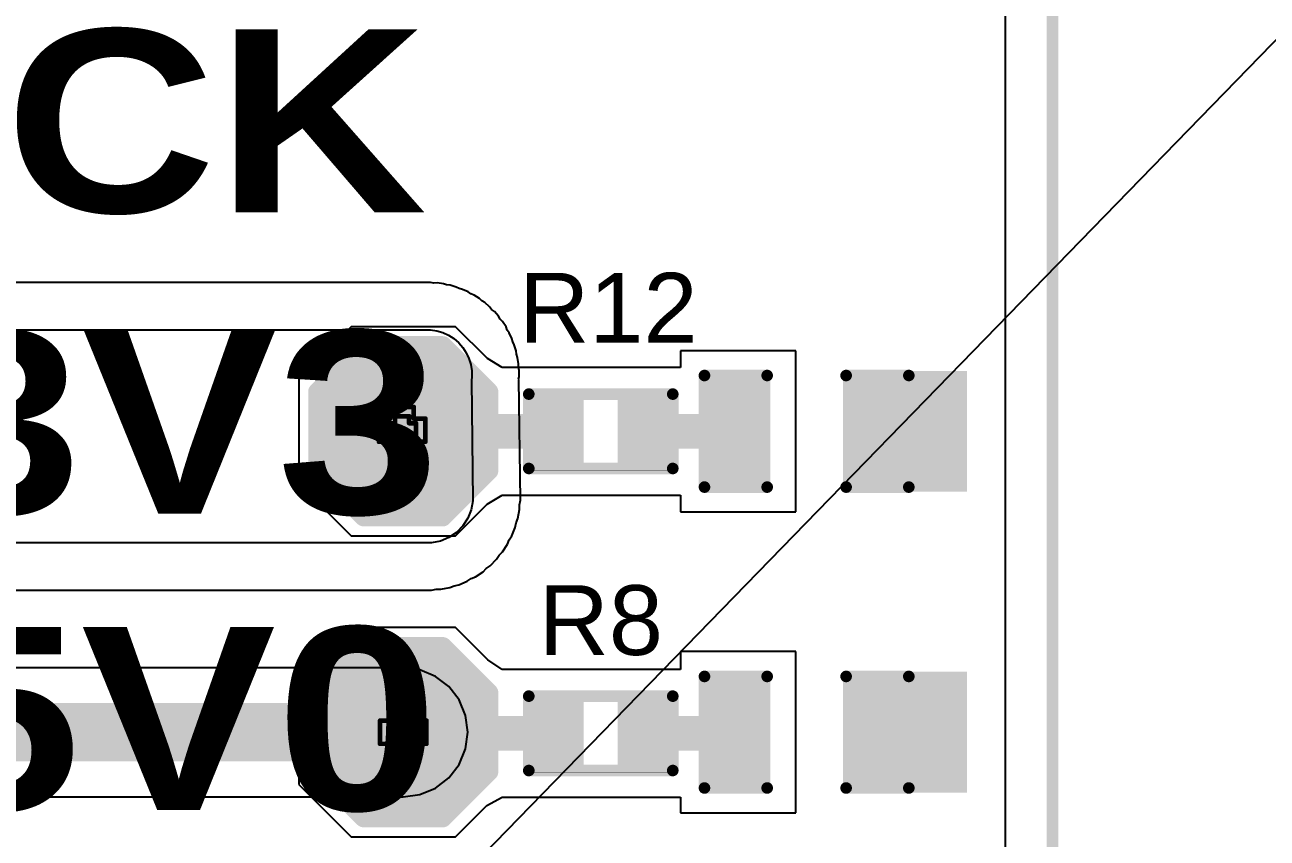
# Model space of a CAD drawing. Header units: inches. Extents: x -3 to 195, y 0 to 199.
# Drawn here: x 3.101 to 3.636, y 1.383 to 1.733 of the extents above; entities that cross this region are included whole.
import ezdxf

# ---------------------------------------------------------------- set-up
doc = ezdxf.new("R2010")
doc.units = ezdxf.units.IN
doc.header["$MEASUREMENT"] = 0
for name, color, linetype in [('Board Outline', 216, 'Continuous'), ('Bottom Layer', 5, 'Continuous'), ('Drill Drawing', 1, 'Continuous'), ('Top Layer', 1, 'Continuous'), ('Top Overlay', 2, 'Continuous'), ('Top Paste', 8, 'Continuous'), ('Top Solder', 216, 'Continuous'), ('Via Holes', 16, 'Continuous')]:
    doc.layers.add(name, color=color, linetype=linetype)
doc.styles.add('Arial', font='', dxfattribs={"height": 0.2})
doc.styles.add('Arial Black_Bold', font='', dxfattribs={"height": 0.2})
doc.styles.get('Arial').set_extended_font_data('Arial')
doc.styles.get('Arial Black_Bold').set_extended_font_data('Arial Black', bold=True)

# ---------------------------------------------------------------- blocks, each defined once
blk = doc.blocks.new('T__________20')
at = {"layer": 'Top Layer'}
blk.add_hatch(color=1, dxfattribs=at).paths.add_polyline_path([(0.0149999, 0.0300006), (-0.0150001, 0.0300006), (-0.0300001, 0.0150006), (-0.0300001, -0.0149994), (-0.0150001, -0.0299994), (0.0149999, -0.0299994), (0.0299999, -0.0149994), (0.0299999, 0.0150006)])
at = {"layer": 'Top Paste'}
blk.add_hatch(color=8, dxfattribs=at).paths.add_polyline_path([(0.0149999, 0.0300006), (-0.0150001, 0.0300006), (-0.0300001, 0.0150006), (-0.0300001, -0.0149994), (-0.0150001, -0.0299994), (0.0149999, -0.0299994), (0.0299999, -0.0149994), (0.0299999, 0.0150006)])
at = {"layer": 'Top Solder'}
blk.add_hatch(color=216, dxfattribs=at).paths.add_polyline_path([(0.0169999, 0.0340006), (-0.0170001, 0.0340006), (-0.0340001, 0.0170006), (-0.0340001, -0.0169994), (-0.0170001, -0.0339994), (0.0169999, -0.0339994), (0.0339999, -0.0169994), (0.0339999, 0.0170006)])
at = {"layer": 'Top Overlay'}
for points in [[(-0.0370002, 0.0170006, 0.007874, 0.007874, 0), (-0.0170002, 0.0370006, 0.007874, 0.007874, 0)], [(-0.0170002, 0.0370006, 0.007874, 0.007874, 0), (0.0169997, 0.0370006, 0.007874, 0.007874, 0)], [(0.0169997, 0.0370006, 0.007874, 0.007874, 0), (0.0369998, 0.0170006, 0.007874, 0.007874, 0)], [(-0.0370002, -0.0169994, 0.007874, 0.007874, 0), (-0.0370002, 0.0170006, 0.007874, 0.007874, 0)], [(0.0369998, -0.0169994, 0.007874, 0.007874, 0), (0.0369998, 0.0170006, 0.007874, 0.007874, 0)], [(-0.0370002, -0.0169994, 0.007874, 0.007874, 0), (-0.0170002, -0.0369994, 0.007874, 0.007874, 0)], [(0.0169997, -0.0369994, 0.007874, 0.007874, 0), (0.0369998, -0.0169994, 0.007874, 0.007874, 0)], [(-0.0170002, -0.0369994, 0.007874, 0.007874, 0), (0.0169997, -0.0369994, 0.007874, 0.007874, 0)]]:
    blk.add_lwpolyline(points, format="xyseb", dxfattribs=at)
for points in [[(-0.0189687, 0.0370006, 0.003937, 0.003937, 1), (-0.0150317, 0.0370006, 0.003937, 0.003937, 1)], [(-0.0189687, 0.0370006, 0.003937, 0.003937, 1), (-0.0150317, 0.0370006, 0.003937, 0.003937, 1)], [(0.0150312, 0.0370006, 0.003937, 0.003937, 1), (0.0189682, 0.0370006, 0.003937, 0.003937, 1)], [(0.0150312, 0.0370006, 0.003937, 0.003937, 1), (0.0189682, 0.0370006, 0.003937, 0.003937, 1)], [(-0.0389687, 0.0170006, 0.003937, 0.003937, 1), (-0.0350317, 0.0170006, 0.003937, 0.003937, 1)], [(-0.0389687, 0.0170006, 0.003937, 0.003937, 1), (-0.0350317, 0.0170006, 0.003937, 0.003937, 1)], [(0.0350313, 0.0170006, 0.003937, 0.003937, 1), (0.0389683, 0.0170006, 0.003937, 0.003937, 1)], [(0.0350313, 0.0170006, 0.003937, 0.003937, 1), (0.0389683, 0.0170006, 0.003937, 0.003937, 1)], [(-0.0389687, -0.0169994, 0.003937, 0.003937, 1), (-0.0350317, -0.0169994, 0.003937, 0.003937, 1)], [(-0.0389687, -0.0169994, 0.003937, 0.003937, 1), (-0.0350317, -0.0169994, 0.003937, 0.003937, 1)], [(0.0350313, -0.0169994, 0.003937, 0.003937, 1), (0.0389683, -0.0169994, 0.003937, 0.003937, 1)], [(0.0350313, -0.0169994, 0.003937, 0.003937, 1), (0.0389683, -0.0169994, 0.003937, 0.003937, 1)], [(-0.0189687, -0.0369994, 0.003937, 0.003937, 1), (-0.0150317, -0.0369994, 0.003937, 0.003937, 1)], [(-0.0189687, -0.0369994, 0.003937, 0.003937, 1), (-0.0150317, -0.0369994, 0.003937, 0.003937, 1)], [(0.0150312, -0.0369994, 0.003937, 0.003937, 1), (0.0189682, -0.0369994, 0.003937, 0.003937, 1)], [(0.0150312, -0.0369994, 0.003937, 0.003937, 1), (0.0189682, -0.0369994, 0.003937, 0.003937, 1)]]:
    blk.add_lwpolyline(points, format="xyseb", close=True, dxfattribs=at)
blk = doc.blocks.new('T__________21')
at = {"layer": 'Top Layer'}
blk.add_hatch(color=1, dxfattribs=at).paths.add_polyline_path([(0.0149996, 0.0299999), (-0.0150004, 0.0299999), (-0.0300004, 0.0149999), (-0.0300004, -0.0150001), (-0.0150004, -0.0300001), (0.0149996, -0.0300001), (0.0299996, -0.0150001), (0.0299996, 0.0149999)])
at = {"layer": 'Top Paste'}
blk.add_hatch(color=8, dxfattribs=at).paths.add_polyline_path([(0.0149996, 0.0299999), (-0.0150004, 0.0299999), (-0.0300004, 0.0149999), (-0.0300004, -0.0150001), (-0.0150004, -0.0300001), (0.0149996, -0.0300001), (0.0299996, -0.0150001), (0.0299996, 0.0149999)])
at = {"layer": 'Top Solder'}
blk.add_hatch(color=216, dxfattribs=at).paths.add_polyline_path([(0.0169996, 0.0339999), (-0.0170004, 0.0339999), (-0.0340004, 0.0169999), (-0.0340004, -0.0170001), (-0.0170004, -0.0340001), (0.0169996, -0.0340001), (0.0339996, -0.0170001), (0.0339996, 0.0169999)])
at = {"layer": 'Top Overlay'}
for points in [[(-0.0370004, 0.0169999, 0.007874, 0.007874, 0), (-0.0170004, 0.0369999, 0.007874, 0.007874, 0)], [(-0.0170004, 0.0369999, 0.007874, 0.007874, 0), (0.0169996, 0.0369999, 0.007874, 0.007874, 0)], [(0.0169996, 0.0369999, 0.007874, 0.007874, 0), (0.0369996, 0.0169999, 0.007874, 0.007874, 0)], [(-0.0370004, 0.0169999, 0.007874, 0.007874, 0), (-0.0370003, -0.017, 0.007874, 0.007874, 0)], [(0.0369996, 0.0169999, 0.007874, 0.007874, 0), (0.0369997, -0.017, 0.007874, 0.007874, 0)], [(-0.0370003, -0.017, 0.007874, 0.007874, 0), (-0.0170004, -0.0370001, 0.007874, 0.007874, 0)], [(0.0169996, -0.0370001, 0.007874, 0.007874, 0), (0.0369997, -0.017, 0.007874, 0.007874, 0)], [(-0.0170004, -0.0370001, 0.007874, 0.007874, 0), (0.0169996, -0.0370001, 0.007874, 0.007874, 0)]]:
    blk.add_lwpolyline(points, format="xyseb", dxfattribs=at)
for points in [[(-0.0189689, 0.0369999, 0.003937, 0.003937, 1), (-0.0150319, 0.0369999, 0.003937, 0.003937, 1)], [(-0.0189689, 0.0369999, 0.003937, 0.003937, 1), (-0.0150319, 0.0369999, 0.003937, 0.003937, 1)], [(0.0150311, 0.0369999, 0.003937, 0.003937, 1), (0.0189681, 0.0369999, 0.003937, 0.003937, 1)], [(0.0150311, 0.0369999, 0.003937, 0.003937, 1), (0.0189681, 0.0369999, 0.003937, 0.003937, 1)], [(-0.0389689, 0.0169999, 0.003937, 0.003937, 1), (-0.0350319, 0.0169999, 0.003937, 0.003937, 1)], [(-0.0389689, 0.0169999, 0.003937, 0.003937, 1), (-0.0350319, 0.0169999, 0.003937, 0.003937, 1)], [(0.0350311, 0.0169999, 0.003937, 0.003937, 1), (0.0389681, 0.0169999, 0.003937, 0.003937, 1)], [(0.0350311, 0.0169999, 0.003937, 0.003937, 1), (0.0389681, 0.0169999, 0.003937, 0.003937, 1)], [(-0.0389688, -0.017, 0.003937, 0.003937, 1), (-0.0350318, -0.017, 0.003937, 0.003937, 1)], [(-0.0389688, -0.017, 0.003937, 0.003937, 1), (-0.0350318, -0.017, 0.003937, 0.003937, 1)], [(0.0350312, -0.017, 0.003937, 0.003937, 1), (0.0389682, -0.017, 0.003937, 0.003937, 1)], [(0.0350312, -0.017, 0.003937, 0.003937, 1), (0.0389682, -0.017, 0.003937, 0.003937, 1)], [(-0.0189689, -0.0370001, 0.003937, 0.003937, 1), (-0.0150319, -0.0370001, 0.003937, 0.003937, 1)], [(-0.0189689, -0.0370001, 0.003937, 0.003937, 1), (-0.0150319, -0.0370001, 0.003937, 0.003937, 1)], [(0.0150311, -0.0370001, 0.003937, 0.003937, 1), (0.0189681, -0.0370001, 0.003937, 0.003937, 1)], [(0.0150311, -0.0370001, 0.003937, 0.003937, 1), (0.0189681, -0.0370001, 0.003937, 0.003937, 1)]]:
    blk.add_lwpolyline(points, format="xyseb", close=True, dxfattribs=at)
blk = doc.blocks.new('R___0402_72')
at = {"layer": 'Top Layer'}
for points in [[(-0.0275009, -0.0125008), (-0.0275009, 0.0124992), (-0.009500899999999998, 0.0124992), (-0.009500900000000001, -0.0125008)], [(0.0094992, -0.0125008), (0.009499200000000001, 0.0124992), (0.0274992, 0.0124992), (0.0274992, -0.0125008)]]:
    blk.add_hatch(color=1, dxfattribs=at).paths.add_polyline_path(points)
at = {"layer": 'Top Paste'}
for points in [[(-0.0275009, -0.0125008), (-0.0275009, 0.0124992), (-0.009500899999999998, 0.0124992), (-0.009500900000000001, -0.0125008)], [(0.0094992, -0.0125008), (0.009499200000000001, 0.0124992), (0.0274992, 0.0124992), (0.0274992, -0.0125008)]]:
    blk.add_hatch(color=8, dxfattribs=at).paths.add_polyline_path(points)
at = {"layer": 'Top Solder'}
for points in [[(-0.0296663, -0.0146662), (-0.0296663, 0.0146646), (-0.007335499999999998, 0.0146646), (-0.007335500000000002, -0.0146662)], [(0.007333799999999999, -0.0146662), (0.007333800000000001, 0.0146646), (0.0296646, 0.0146646), (0.0296646, -0.0146662)]]:
    blk.add_hatch(color=216, dxfattribs=at).paths.add_polyline_path(points)
at = {"layer": 'Top Overlay'}
for points in [[(-0.0310009, -0.0160008, 0.005, 0.005, 0), (-0.0310006, 0.0159991, 0.005, 0.005, 0)], [(-0.0310006, 0.0159991, 0.005, 0.005, 0), (0.030999, 0.0159991, 0.005, 0.005, 0)], [(0.030999, 0.0159991, 0.005, 0.005, 0), (0.0309991, -0.0160007, 0.005, 0.005, 0)], [(-0.0310009, -0.0160008, 0.005, 0.005, 0), (0.0309991, -0.0160007, 0.005, 0.005, 0)], [(-0.0320008, -0.0170008, 0.000127, 0.000127, 0), (0.0319993, -0.0170008, 0.000127, 0.000127, 0)]]:
    blk.add_lwpolyline(points, format="xyseb", dxfattribs=at)
for points in [[(-0.0322506, 0.0159991, 0.0025, 0.0025, 1), (-0.0297506, 0.0159991, 0.0025, 0.0025, 1)], [(-0.0322506, 0.0159991, 0.0025, 0.0025, 1), (-0.0297506, 0.0159991, 0.0025, 0.0025, 1)], [(0.029749, 0.0159991, 0.0025, 0.0025, 1), (0.032249, 0.0159991, 0.0025, 0.0025, 1)], [(0.029749, 0.0159991, 0.0025, 0.0025, 1), (0.032249, 0.0159991, 0.0025, 0.0025, 1)], [(-0.0322509, -0.0160008, 0.0025, 0.0025, 1), (-0.0297509, -0.0160008, 0.0025, 0.0025, 1)], [(-0.0322509, -0.0160008, 0.0025, 0.0025, 1), (-0.0297509, -0.0160008, 0.0025, 0.0025, 1)], [(0.0297491, -0.0160007, 0.0025, 0.0025, 1), (0.0322491, -0.0160007, 0.0025, 0.0025, 1)], [(0.0297491, -0.0160007, 0.0025, 0.0025, 1), (0.0322491, -0.0160007, 0.0025, 0.0025, 1)], [(-0.0320325, -0.0170008, 6.35e-05, 6.35e-05, 1), (-0.0319691, -0.0170008, 6.35e-05, 6.35e-05, 1)], [(0.0319676, -0.0170008, 6.35e-05, 6.35e-05, 1), (0.032031, -0.0170008, 6.35e-05, 6.35e-05, 1)]]:
    blk.add_lwpolyline(points, format="xyseb", close=True, dxfattribs=at)
blk = doc.blocks.new('R___0402_73')
at = {"layer": 'Top Layer'}
for points in [[(-0.0275, -0.0125), (-0.0275, 0.0125), (-0.009499999999999998, 0.0125), (-0.009500000000000001, -0.0125)], [(0.009499999999999998, -0.0125), (0.009500000000000001, 0.0125), (0.0275, 0.0125), (0.0275, -0.0125)]]:
    blk.add_hatch(color=1, dxfattribs=at).paths.add_polyline_path(points)
at = {"layer": 'Top Paste'}
for points in [[(-0.0275, -0.0125), (-0.0275, 0.0125), (-0.009499999999999998, 0.0125), (-0.009500000000000001, -0.0125)], [(0.009499999999999998, -0.0125), (0.009500000000000001, 0.0125), (0.0275, 0.0125), (0.0275, -0.0125)]]:
    blk.add_hatch(color=8, dxfattribs=at).paths.add_polyline_path(points)
at = {"layer": 'Top Solder'}
for points in [[(-0.0296654, -0.0146654), (-0.0296654, 0.0146654), (-0.007334599999999998, 0.0146654), (-0.007334600000000002, -0.0146654)], [(0.007334599999999998, -0.0146654), (0.007334600000000002, 0.0146654), (0.0296654, 0.0146654), (0.0296654, -0.0146654)]]:
    blk.add_hatch(color=216, dxfattribs=at).paths.add_polyline_path(points)
at = {"layer": 'Top Overlay'}
for points in [[(-0.0310001, -0.0160001, 0.005, 0.005, 0), (-0.031, 0.016, 0.005, 0.005, 0)], [(-0.031, 0.016, 0.005, 0.005, 0), (0.031, 0.016, 0.005, 0.005, 0)], [(0.031, -0.0159999, 0.005, 0.005, 0), (0.031, 0.016, 0.005, 0.005, 0)], [(-0.0310001, -0.0160001, 0.005, 0.005, 0), (0.031, -0.0159999, 0.005, 0.005, 0)], [(-0.032, -0.0169999, 0.000127, 0.000127, 0), (0.032, -0.0169999, 0.000127, 0.000127, 0)]]:
    blk.add_lwpolyline(points, format="xyseb", dxfattribs=at)
for points in [[(-0.03225, 0.016, 0.0025, 0.0025, 1), (-0.02975, 0.016, 0.0025, 0.0025, 1)], [(-0.03225, 0.016, 0.0025, 0.0025, 1), (-0.02975, 0.016, 0.0025, 0.0025, 1)], [(0.02975, 0.016, 0.0025, 0.0025, 1), (0.03225, 0.016, 0.0025, 0.0025, 1)], [(0.02975, 0.016, 0.0025, 0.0025, 1), (0.03225, 0.016, 0.0025, 0.0025, 1)], [(-0.0322501, -0.0160001, 0.0025, 0.0025, 1), (-0.0297501, -0.0160001, 0.0025, 0.0025, 1)], [(-0.0322501, -0.0160001, 0.0025, 0.0025, 1), (-0.0297501, -0.0160001, 0.0025, 0.0025, 1)], [(0.02975, -0.0159999, 0.0025, 0.0025, 1), (0.03225, -0.0159999, 0.0025, 0.0025, 1)], [(0.02975, -0.0159999, 0.0025, 0.0025, 1), (0.03225, -0.0159999, 0.0025, 0.0025, 1)], [(-0.0320317, -0.0169999, 6.35e-05, 6.35e-05, 1), (-0.0319683, -0.0169999, 6.35e-05, 6.35e-05, 1)], [(0.0319683, -0.0169999, 6.35e-05, 6.35e-05, 1), (0.0320317, -0.0169999, 6.35e-05, 6.35e-05, 1)]]:
    blk.add_lwpolyline(points, format="xyseb", close=True, dxfattribs=at)
blk = doc.blocks.new('P____DI_3333_8_81')
at = {"layer": 'Top Solder'}
blk.add_line((0.004004, 0.048751), (-197.8283725, 192.6648755), dxfattribs=at)
blk = doc.blocks.new('LED_0603_85')
at = {"layer": 'Top Layer'}
for points in [[(-0.0393699, 0.01968445), (-0.0196849, 0.01968445), (-0.0196849, -0.01968565), (-0.0393699, -0.01968565)], [(0.0196841, 0.01968445), (0.0393691, 0.01968445), (0.0393691, -0.01968565), (0.0196841, -0.01968565)]]:
    blk.add_hatch(color=1, dxfattribs=at).paths.add_polyline_path(points)
at = {"layer": 'Top Overlay'}
blk.add_hatch(color=2, dxfattribs=at).paths.add_polyline_path([(0.0439994, -0.0259893), (0.0689994, -0.0259893), (0.0689994, 0.0260107), (0.0439994, 0.0260107)])
at = {"layer": 'Top Paste'}
for points in [[(-0.0393699, 0.01968445), (-0.0196849, 0.01968445), (-0.0196849, -0.01968565), (-0.0393699, -0.01968565)], [(0.0196841, 0.01968445), (0.0393691, 0.01968445), (0.0393691, -0.01968565), (0.0196841, -0.01968565)]]:
    blk.add_hatch(color=8, dxfattribs=at).paths.add_polyline_path(points)
at = {"layer": 'Top Solder'}
for points in [[(-0.0433699, 0.02368445), (-0.0156849, 0.02368445), (-0.0156849, -0.02368565), (-0.0433699, -0.02368565)], [(0.0156841, 0.02368445), (0.0433691, 0.02368445), (0.0433691, -0.02368565), (0.0156841, -0.02368565)]]:
    blk.add_hatch(color=216, dxfattribs=at).paths.add_polyline_path(points)
at = {"layer": 'Top Overlay'}
for points in [[(-0.0439994, -0.0240006, 0.005, 0.005, 0), (-0.0439994, 0.0239994, 0.005, 0.005, 0)], [(-0.0439994, 0.0239994, 0.005, 0.005, 0), (-0.0169994, 0.0239993, 0.005, 0.005, 0)], [(0.0170006, 0.0239994, 0.005, 0.005, 0), (0.0440006, 0.0239994, 0.005, 0.005, 0)], [(0.0440006, -0.0240006, 0.005, 0.005, 0), (0.0440006, 0.0239994, 0.005, 0.005, 0)], [(-0.0439994, -0.0240006, 0.005, 0.005, 0), (-0.0169994, -0.0240006, 0.005, 0.005, 0)], [(0.0170006, -0.0240005, 0.005, 0.005, 0), (0.0440006, -0.0240006, 0.005, 0.005, 0)]]:
    blk.add_lwpolyline(points, format="xyseb", dxfattribs=at)
for points in [[(-0.0452494, 0.0239994, 0.0025, 0.0025, 1), (-0.0427494, 0.0239994, 0.0025, 0.0025, 1)], [(-0.0452494, 0.0239994, 0.0025, 0.0025, 1), (-0.0427494, 0.0239994, 0.0025, 0.0025, 1)], [(-0.0182494, 0.0239993, 0.0025, 0.0025, 1), (-0.0157494, 0.0239993, 0.0025, 0.0025, 1)], [(0.0157506, 0.0239994, 0.0025, 0.0025, 1), (0.0182506, 0.0239994, 0.0025, 0.0025, 1)], [(0.0427506, 0.0239994, 0.0025, 0.0025, 1), (0.0452506, 0.0239994, 0.0025, 0.0025, 1)], [(0.0427506, 0.0239994, 0.0025, 0.0025, 1), (0.0452506, 0.0239994, 0.0025, 0.0025, 1)], [(-0.0452494, -0.0240006, 0.0025, 0.0025, 1), (-0.0427494, -0.0240006, 0.0025, 0.0025, 1)], [(-0.0452494, -0.0240006, 0.0025, 0.0025, 1), (-0.0427494, -0.0240006, 0.0025, 0.0025, 1)], [(-0.0182494, -0.0240006, 0.0025, 0.0025, 1), (-0.0157494, -0.0240006, 0.0025, 0.0025, 1)], [(0.0157506, -0.0240005, 0.0025, 0.0025, 1), (0.0182506, -0.0240005, 0.0025, 0.0025, 1)], [(0.0427506, -0.0240006, 0.0025, 0.0025, 1), (0.0452506, -0.0240006, 0.0025, 0.0025, 1)], [(0.0427506, -0.0240006, 0.0025, 0.0025, 1), (0.0452506, -0.0240006, 0.0025, 0.0025, 1)]]:
    blk.add_lwpolyline(points, format="xyseb", close=True, dxfattribs=at)
blk = doc.blocks.new('LED_0603_86')
at = {"layer": 'Top Layer'}
for points in [[(-0.0393707, 0.01968525), (-0.0196857, 0.01968525), (-0.0196857, -0.01968485), (-0.0393707, -0.01968485)], [(0.0196853, 0.01968515), (0.0393703, 0.01968515), (0.0393703, -0.01968495), (0.0196853, -0.01968495)]]:
    blk.add_hatch(color=1, dxfattribs=at).paths.add_polyline_path(points)
at = {"layer": 'Top Overlay'}
blk.add_hatch(color=2, dxfattribs=at).paths.add_polyline_path([(0.0440042, -0.0259969), (0.0690042, -0.0259969), (0.0690042, 0.0260031), (0.0440042, 0.0260031)])
at = {"layer": 'Top Paste'}
for points in [[(-0.0393707, 0.01968525), (-0.0196857, 0.01968525), (-0.0196857, -0.01968485), (-0.0393707, -0.01968485)], [(0.0196853, 0.01968515), (0.0393703, 0.01968515), (0.0393703, -0.01968495), (0.0196853, -0.01968495)]]:
    blk.add_hatch(color=8, dxfattribs=at).paths.add_polyline_path(points)
at = {"layer": 'Top Solder'}
for points in [[(-0.0433707, 0.02368525), (-0.0156857, 0.02368525), (-0.0156857, -0.02368485), (-0.0433707, -0.02368485)], [(0.0156853, 0.02368515), (0.0433703, 0.02368515), (0.0433703, -0.02368495), (0.0156853, -0.02368495)]]:
    blk.add_hatch(color=216, dxfattribs=at).paths.add_polyline_path(points)
at = {"layer": 'Top Overlay'}
for points in [[(-0.0440002, 0.0240002, 0.005, 0.005, 0), (-0.0440001, -0.0239998, 0.005, 0.005, 0)], [(-0.0440002, 0.0240002, 0.005, 0.005, 0), (-0.0170003, 0.0240002, 0.005, 0.005, 0)], [(0.0169998, 0.0240002, 0.005, 0.005, 0), (0.0439998, 0.0240002, 0.005, 0.005, 0)], [(0.0439998, -0.0239998, 0.005, 0.005, 0), (0.0439998, 0.0240002, 0.005, 0.005, 0)], [(-0.0440001, -0.0239998, 0.005, 0.005, 0), (-0.0170002, -0.0239998, 0.005, 0.005, 0)], [(0.0169998, -0.0239998, 0.005, 0.005, 0), (0.0439998, -0.0239998, 0.005, 0.005, 0)]]:
    blk.add_lwpolyline(points, format="xyseb", dxfattribs=at)
for points in [[(-0.0452502, 0.0240002, 0.0025, 0.0025, 1), (-0.0427502, 0.0240002, 0.0025, 0.0025, 1)], [(-0.0452502, 0.0240002, 0.0025, 0.0025, 1), (-0.0427502, 0.0240002, 0.0025, 0.0025, 1)], [(-0.0182503, 0.0240002, 0.0025, 0.0025, 1), (-0.0157503, 0.0240002, 0.0025, 0.0025, 1)], [(0.0157498, 0.0240002, 0.0025, 0.0025, 1), (0.0182498, 0.0240002, 0.0025, 0.0025, 1)], [(0.0427498, 0.0240002, 0.0025, 0.0025, 1), (0.0452498, 0.0240002, 0.0025, 0.0025, 1)], [(0.0427498, 0.0240002, 0.0025, 0.0025, 1), (0.0452498, 0.0240002, 0.0025, 0.0025, 1)], [(-0.0452501, -0.0239998, 0.0025, 0.0025, 1), (-0.0427501, -0.0239998, 0.0025, 0.0025, 1)], [(-0.0452501, -0.0239998, 0.0025, 0.0025, 1), (-0.0427501, -0.0239998, 0.0025, 0.0025, 1)], [(-0.0182502, -0.0239998, 0.0025, 0.0025, 1), (-0.0157502, -0.0239998, 0.0025, 0.0025, 1)], [(0.0157498, -0.0239998, 0.0025, 0.0025, 1), (0.0182498, -0.0239998, 0.0025, 0.0025, 1)], [(0.0427498, -0.0239998, 0.0025, 0.0025, 1), (0.0452498, -0.0239998, 0.0025, 0.0025, 1)], [(0.0427498, -0.0239998, 0.0025, 0.0025, 1), (0.0452498, -0.0239998, 0.0025, 0.0025, 1)]]:
    blk.add_lwpolyline(points, format="xyseb", close=True, dxfattribs=at)

msp = doc.modelspace()

# ---------------------------------------------------------------- hatches: boundary and pattern name
at = {"layer": 'Bottom Layer'}
h = msp.add_hatch(color=5, dxfattribs=at)
edge = h.paths.add_edge_path()
edge.add_arc((3.2631988, 1.5584835), 0.011811, 0, 360)
h = msp.add_hatch(color=5, dxfattribs=at)
edge = h.paths.add_edge_path()
edge.add_arc((3.2636825, 1.4285223), 0.011811, 0, 360)
at = {"layer": 'Top Layer'}
h = msp.add_hatch(color=1, dxfattribs=at)
edge = h.paths.add_edge_path()
edge.add_arc((3.2631988, 1.5584835), 0.011811, 0, 360)
h = msp.add_hatch(color=1, dxfattribs=at)
edge = h.paths.add_edge_path()
edge.add_arc((3.2636825, 1.4285223), 0.011811, 0, 360)
at = {"layer": 'Via Holes'}
h = msp.add_hatch(color=7, dxfattribs=at)
edge = h.paths.add_edge_path()
edge.add_arc((3.2631988, 1.5584835), 0.0059055, 0, 360)
h = msp.add_hatch(color=7, dxfattribs=at)
edge = h.paths.add_edge_path()
edge.add_arc((3.2636825, 1.4285223), 0.0059055, 0, 360)

# ---------------------------------------------------------------- linework, layer by layer
at = {"layer": 'Board Outline'}
msp.add_lwpolyline([(3.5433081, 5e-07, 0.005, 0.005, 0), (3.5433081, 4.7244094, 0.005, 0.005, 0)], format="xyseb", dxfattribs=at)
at = {"layer": 'Bottom Layer'}
for p, q in [((3.5229168, 4.3828643), (3.5229168, 0.8174428)), ((3.2740369, 1.6220356), (2.6312328, 1.6220358)), ((3.2753988, 1.6220357), (3.2740369, 1.6220356)), ((3.2768298, 1.6217512), (3.2753988, 1.6220357)), ((3.2782864, 1.6218304), (3.2768298, 1.6217512)), ((3.2809827, 1.6214449), (3.2782864, 1.6218304)), ((3.2823583, 1.6209608), (3.2809827, 1.6214449)), ((3.2838112, 1.6208331), (3.2823583, 1.6209608)), ((3.2864258, 1.6200698), (3.2838112, 1.6208331)), ((3.287719, 1.6193959), (3.2864258, 1.6200698)), ((3.2891391, 1.6190638), (3.287719, 1.6193959)), ((3.2916193, 1.6179381), (3.2891391, 1.6190638)), ((3.2928042, 1.6170878), (3.2916193, 1.6179381)), ((3.2941627, 1.6165582), (3.2928042, 1.6170878)), ((3.2964587, 1.6150927), (3.2941627, 1.6165582)), ((3.2975112, 1.6140834), (3.2964587, 1.6150927)), ((3.2987813, 1.6133667), (3.2975112, 1.6140834)), ((3.3008465, 1.6115912), (3.2987813, 1.6133667)), ((3.3017457, 1.6104429), (3.3008465, 1.6115912)), ((3.3029014, 1.6095537), (3.3017457, 1.6104429)), ((3.3046947, 1.6075036), (3.3029014, 1.6095537)), ((3.3054224, 1.6062395), (3.3046947, 1.6075036)), ((3.3064408, 1.6051954), (3.3054224, 1.6062395)), ((3.3079257, 1.602912), (3.3064408, 1.6051954)), ((2.6308995, 1.601644), (3.2740384, 1.6016438)), ((3.2740384, 1.6016438), (3.2754003, 1.6016439)), ((3.2754003, 1.6016439), (3.2780966, 1.6012584)), ((3.2780966, 1.6012584), (3.2807112, 1.6004951)), ((3.2807112, 1.6004951), (3.2831914, 1.5993694)), ((3.3084668, 1.6015582), (3.3079257, 1.602912)), ((3.3093269, 1.600381), (3.3084668, 1.6015582)), ((3.3104738, 1.5979104), (3.3093269, 1.600381)), ((3.2831914, 1.5993694), (3.2854874, 1.5979039)), ((3.2854874, 1.5979039), (3.2875527, 1.5961283)), ((3.2875527, 1.5961283), (3.289346, 1.5940781)), ((3.3108181, 1.5964929), (3.3104738, 1.5979104)), ((3.3115032, 1.595205), (3.3108181, 1.5964929)), ((3.3122887, 1.5925971), (3.3115032, 1.595205)), ((3.289346, 1.5940781), (3.2908309, 1.5917948)), ((3.2908309, 1.5917948), (3.2919778, 1.5893242)), ((3.2919778, 1.5893242), (3.2927633, 1.5867162)), ((3.3124287, 1.591146), (3.3122887, 1.5925971)), ((3.3129243, 1.5897753), (3.3124287, 1.591146)), ((3.3133329, 1.5870824), (3.3129243, 1.5897753)), ((3.2927633, 1.5867162), (3.2931719, 1.5840233)), ((3.2931719, 1.5840233), (3.2931951, 1.5812997)), ((3.3132662, 1.5856254), (3.3133329, 1.5870824)), ((3.313563, 1.584197), (3.3132662, 1.5856254)), ((3.3135862, 1.5814734), (3.313563, 1.584197)), ((3.2931951, 1.5812997), (3.2930138, 1.5799499)), ((3.2930138, 1.5799499), (3.293014, 1.5799499)), ((3.293014, 1.5799499), (3.2937063, 1.5280675)), ((3.3133746, 1.5803601), (3.3135862, 1.5814734)), ((3.313404, 1.580222), (3.3133746, 1.5803601)), ((3.3140963, 1.5283396), (3.313404, 1.580222)), ((3.2937063, 1.5280675), (3.2929852, 1.524207)), ((3.3137277, 1.5263482), (3.3140963, 1.5283396)), ((3.3137514, 1.5243233), (3.3137277, 1.5263482)), ((3.2915187, 1.5205639), (3.2893641, 1.5172804)), ((3.2929852, 1.524207), (3.2915187, 1.5205639)), ((3.3122772, 1.5185827), (3.3130303, 1.5204628)), ((3.3130303, 1.5204628), (3.3137514, 1.5243233)), ((3.2866057, 1.5144851), (3.2833512, 1.512287)), ((3.2893641, 1.5172804), (3.2866057, 1.5144851)), ((3.3104354, 1.5129491), (3.3119019, 1.5165922)), ((3.3119019, 1.5165922), (3.3122772, 1.5185827)), ((3.2739137, 1.51), (2.5574335, 1.51)), ((3.2758773, 1.5099998), (3.2739137, 1.51)), ((3.2797279, 1.5107722), (3.2758773, 1.5099998)), ((3.2833512, 1.512287), (3.2797279, 1.5107722)), ((3.3064131, 1.506093), (3.3085677, 1.5093765)), ((3.3085677, 1.5093765), (3.3093271, 1.511254)), ((3.3093271, 1.511254), (3.3104354, 1.5129491)), ((3.3038788, 1.5029573), (3.3049929, 1.504649)), ((3.3049929, 1.504649), (3.3064131, 1.506093)), ((3.298019, 1.4975865), (3.2994441, 1.4990258)), ((3.2994441, 1.4990258), (3.3011204, 1.5001621)), ((3.3011204, 1.5001621), (3.3038788, 1.5029573)), ((3.2875934, 1.4919584), (3.2912167, 1.4934732)), ((3.2912167, 1.4934732), (3.292897, 1.4946039)), ((3.292897, 1.4946039), (3.2947645, 1.4953884)), ((3.2947645, 1.4953884), (3.298019, 1.4975865)), ((2.5574343, 1.4896082), (3.2739116, 1.4896082)), ((3.2739116, 1.4896082), (3.2758752, 1.489608)), ((3.2758752, 1.489608), (3.2778622, 1.490003)), ((3.2778622, 1.490003), (3.2798878, 1.4900063)), ((3.2798878, 1.4900063), (3.2837384, 1.4907787)), ((3.2837384, 1.4907787), (3.2856083, 1.4915567)), ((3.2856083, 1.4915567), (3.2875934, 1.4919584)), ((3.2636825, 1.4562596), (2.0465223, 1.4562595)), ((3.2708614, 1.4553145), (3.2636825, 1.4562596)), ((3.2775511, 1.4525435), (3.2708614, 1.4553145)), ((3.2832957, 1.4481355), (3.2775511, 1.4525435)), ((3.2877037, 1.442391), (3.2832957, 1.4481355)), ((3.2904747, 1.4357012), (3.2877037, 1.442391)), ((3.2914198, 1.4285223), (3.2904747, 1.4357012)), ((3.2904747, 1.4213434), (3.2914198, 1.4285223)), ((3.2877037, 1.4146536), (3.2904747, 1.4213434)), ((3.2832957, 1.4089091), (3.2877037, 1.4146536)), ((3.2775511, 1.4045011), (3.2832957, 1.4089091)), ((3.2636825, 1.400785), (3.2708614, 1.4017301)), ((3.2708614, 1.4017301), (3.2775511, 1.4045011)), ((2.0385223, 1.4007849), (3.2636825, 1.400785))]:
    msp.add_line(p, q, dxfattribs=at)
msp.add_lwpolyline([(2.0385223, 1.4285222, 0.025, 0.025, 0), (3.2636825, 1.4285223, 0.025, 0.025, 0)], format="xyseb", dxfattribs=at)
msp.add_lwpolyline([(3.2574325, 1.4285223, 0.0125, 0.0125, 1), (3.2699325, 1.4285223, 0.0125, 0.0125, 1)], format="xyseb", close=True, dxfattribs=at)
at = {"layer": 'Drill Drawing'}
for points in [[(3.2581988, 1.5634835, 0.002, 0.002, 0), (3.2581988, 1.5684835, 0.002, 0.002, 0)], [(3.2581988, 1.5684835, 0.002, 0.002, 0), (3.2681988, 1.5684835, 0.002, 0.002, 0)], [(3.2681988, 1.5634835, 0.002, 0.002, 0), (3.2681988, 1.5684835, 0.002, 0.002, 0)], [(3.2531988, 1.5534835, 0.002, 0.002, 0), (3.2531988, 1.5634835, 0.002, 0.002, 0)], [(3.2531988, 1.5634835, 0.002, 0.002, 0), (3.2581988, 1.5634835, 0.002, 0.002, 0)], [(3.2571988, 1.5554835, 0.002, 0.002, 0), (3.2571988, 1.5614835, 0.002, 0.002, 0)], [(3.2571988, 1.5614835, 0.002, 0.002, 0), (3.2601988, 1.5614835, 0.002, 0.002, 0)], [(3.2601988, 1.5614835, 0.002, 0.002, 0), (3.2601988, 1.5644835, 0.002, 0.002, 0)], [(3.2601988, 1.5644835, 0.002, 0.002, 0), (3.2661988, 1.5644835, 0.002, 0.002, 0)], [(3.2661988, 1.5614835, 0.002, 0.002, 0), (3.2661988, 1.5644835, 0.002, 0.002, 0)], [(3.2661988, 1.5614835, 0.002, 0.002, 0), (3.2691988, 1.5614835, 0.002, 0.002, 0)], [(3.2681988, 1.5634835, 0.002, 0.002, 0), (3.2731988, 1.5634835, 0.002, 0.002, 0)], [(3.2691988, 1.5554835, 0.002, 0.002, 0), (3.2691988, 1.5614835, 0.002, 0.002, 0)], [(3.2731988, 1.5534835, 0.002, 0.002, 0), (3.2731988, 1.5634835, 0.002, 0.002, 0)], [(3.2531988, 1.5534835, 0.002, 0.002, 0), (3.2581988, 1.5534835, 0.002, 0.002, 0)], [(3.2571988, 1.5554835, 0.002, 0.002, 0), (3.2601988, 1.5554835, 0.002, 0.002, 0)], [(3.2581988, 1.5484835, 0.002, 0.002, 0), (3.2581988, 1.5534835, 0.002, 0.002, 0)], [(3.2601988, 1.5524835, 0.002, 0.002, 0), (3.2601988, 1.5554835, 0.002, 0.002, 0)], [(3.2601988, 1.5524835, 0.002, 0.002, 0), (3.2661988, 1.5524835, 0.002, 0.002, 0)], [(3.2661988, 1.5554835, 0.002, 0.002, 0), (3.2691988, 1.5554835, 0.002, 0.002, 0)], [(3.2661988, 1.5524835, 0.002, 0.002, 0), (3.2661988, 1.5554835, 0.002, 0.002, 0)], [(3.2681988, 1.5534835, 0.002, 0.002, 0), (3.2731988, 1.5534835, 0.002, 0.002, 0)], [(3.2681988, 1.5484835, 0.002, 0.002, 0), (3.2681988, 1.5534835, 0.002, 0.002, 0)], [(3.2581988, 1.5484835, 0.002, 0.002, 0), (3.2681988, 1.5484835, 0.002, 0.002, 0)], [(3.2586825, 1.4335223, 0.002, 0.002, 0), (3.2586825, 1.4385223, 0.002, 0.002, 0)], [(3.2586825, 1.4385223, 0.002, 0.002, 0), (3.2686825, 1.4385223, 0.002, 0.002, 0)], [(3.2686825, 1.4335223, 0.002, 0.002, 0), (3.2686825, 1.4385223, 0.002, 0.002, 0)], [(3.2536825, 1.4235223, 0.002, 0.002, 0), (3.2536825, 1.4335223, 0.002, 0.002, 0)], [(3.2536825, 1.4335223, 0.002, 0.002, 0), (3.2586825, 1.4335223, 0.002, 0.002, 0)], [(3.2606825, 1.4315223, 0.002, 0.002, 0), (3.2606825, 1.4345223, 0.002, 0.002, 0)], [(3.2606825, 1.4345223, 0.002, 0.002, 0), (3.2666825, 1.4345223, 0.002, 0.002, 0)], [(3.2666825, 1.4315223, 0.002, 0.002, 0), (3.2666825, 1.4345223, 0.002, 0.002, 0)], [(3.2686825, 1.4335223, 0.002, 0.002, 0), (3.2736825, 1.4335223, 0.002, 0.002, 0)], [(3.2736825, 1.4235223, 0.002, 0.002, 0), (3.2736825, 1.4335223, 0.002, 0.002, 0)], [(3.2576825, 1.4255223, 0.002, 0.002, 0), (3.2576825, 1.4315223, 0.002, 0.002, 0)], [(3.2576825, 1.4315223, 0.002, 0.002, 0), (3.2606825, 1.4315223, 0.002, 0.002, 0)], [(3.2666825, 1.4315223, 0.002, 0.002, 0), (3.2696825, 1.4315223, 0.002, 0.002, 0)], [(3.2696825, 1.4255223, 0.002, 0.002, 0), (3.2696825, 1.4315223, 0.002, 0.002, 0)], [(3.2536825, 1.4235223, 0.002, 0.002, 0), (3.2586825, 1.4235223, 0.002, 0.002, 0)], [(3.2576825, 1.4255223, 0.002, 0.002, 0), (3.2606825, 1.4255223, 0.002, 0.002, 0)], [(3.2586825, 1.4185223, 0.002, 0.002, 0), (3.2586825, 1.4235223, 0.002, 0.002, 0)], [(3.2606825, 1.4225223, 0.002, 0.002, 0), (3.2606825, 1.4255223, 0.002, 0.002, 0)], [(3.2606825, 1.4225223, 0.002, 0.002, 0), (3.2666825, 1.4225223, 0.002, 0.002, 0)], [(3.2666825, 1.4255223, 0.002, 0.002, 0), (3.2696825, 1.4255223, 0.002, 0.002, 0)], [(3.2666825, 1.4225223, 0.002, 0.002, 0), (3.2666825, 1.4255223, 0.002, 0.002, 0)], [(3.2686825, 1.4235223, 0.002, 0.002, 0), (3.2736825, 1.4235223, 0.002, 0.002, 0)], [(3.2686825, 1.4185223, 0.002, 0.002, 0), (3.2686825, 1.4235223, 0.002, 0.002, 0)], [(3.2586825, 1.4185223, 0.002, 0.002, 0), (3.2686825, 1.4185223, 0.002, 0.002, 0)]]:
    msp.add_lwpolyline(points, format="xyseb", dxfattribs=at)
for points in [[(3.2576988, 1.5684835, 0.001, 0.001, 1), (3.2586988, 1.5684835, 0.001, 0.001, 1)], [(3.2576988, 1.5684835, 0.001, 0.001, 1), (3.2586988, 1.5684835, 0.001, 0.001, 1)], [(3.2676988, 1.5684835, 0.001, 0.001, 1), (3.2686988, 1.5684835, 0.001, 0.001, 1)], [(3.2676988, 1.5684835, 0.001, 0.001, 1), (3.2686988, 1.5684835, 0.001, 0.001, 1)], [(3.2526988, 1.5634835, 0.001, 0.001, 1), (3.2536988, 1.5634835, 0.001, 0.001, 1)], [(3.2526988, 1.5634835, 0.001, 0.001, 1), (3.2536988, 1.5634835, 0.001, 0.001, 1)], [(3.2566988, 1.5614835, 0.001, 0.001, 1), (3.2576988, 1.5614835, 0.001, 0.001, 1)], [(3.2566988, 1.5614835, 0.001, 0.001, 1), (3.2576988, 1.5614835, 0.001, 0.001, 1)], [(3.2576988, 1.5634835, 0.001, 0.001, 1), (3.2586988, 1.5634835, 0.001, 0.001, 1)], [(3.2576988, 1.5634835, 0.001, 0.001, 1), (3.2586988, 1.5634835, 0.001, 0.001, 1)], [(3.2596988, 1.5644835, 0.001, 0.001, 1), (3.2606988, 1.5644835, 0.001, 0.001, 1)], [(3.2596988, 1.5644835, 0.001, 0.001, 1), (3.2606988, 1.5644835, 0.001, 0.001, 1)], [(3.2596988, 1.5614835, 0.001, 0.001, 1), (3.2606988, 1.5614835, 0.001, 0.001, 1)], [(3.2596988, 1.5614835, 0.001, 0.001, 1), (3.2606988, 1.5614835, 0.001, 0.001, 1)], [(3.2656988, 1.5644835, 0.001, 0.001, 1), (3.2666988, 1.5644835, 0.001, 0.001, 1)], [(3.2656988, 1.5644835, 0.001, 0.001, 1), (3.2666988, 1.5644835, 0.001, 0.001, 1)], [(3.2656988, 1.5614835, 0.001, 0.001, 1), (3.2666988, 1.5614835, 0.001, 0.001, 1)], [(3.2656988, 1.5614835, 0.001, 0.001, 1), (3.2666988, 1.5614835, 0.001, 0.001, 1)], [(3.2676988, 1.5634835, 0.001, 0.001, 1), (3.2686988, 1.5634835, 0.001, 0.001, 1)], [(3.2676988, 1.5634835, 0.001, 0.001, 1), (3.2686988, 1.5634835, 0.001, 0.001, 1)], [(3.2686988, 1.5614835, 0.001, 0.001, 1), (3.2696988, 1.5614835, 0.001, 0.001, 1)], [(3.2686988, 1.5614835, 0.001, 0.001, 1), (3.2696988, 1.5614835, 0.001, 0.001, 1)], [(3.2726988, 1.5634835, 0.001, 0.001, 1), (3.2736988, 1.5634835, 0.001, 0.001, 1)], [(3.2726988, 1.5634835, 0.001, 0.001, 1), (3.2736988, 1.5634835, 0.001, 0.001, 1)], [(3.2526988, 1.5534835, 0.001, 0.001, 1), (3.2536988, 1.5534835, 0.001, 0.001, 1)], [(3.2526988, 1.5534835, 0.001, 0.001, 1), (3.2536988, 1.5534835, 0.001, 0.001, 1)], [(3.2566988, 1.5554835, 0.001, 0.001, 1), (3.2576988, 1.5554835, 0.001, 0.001, 1)], [(3.2566988, 1.5554835, 0.001, 0.001, 1), (3.2576988, 1.5554835, 0.001, 0.001, 1)], [(3.2576988, 1.5534835, 0.001, 0.001, 1), (3.2586988, 1.5534835, 0.001, 0.001, 1)], [(3.2576988, 1.5534835, 0.001, 0.001, 1), (3.2586988, 1.5534835, 0.001, 0.001, 1)], [(3.2596988, 1.5554835, 0.001, 0.001, 1), (3.2606988, 1.5554835, 0.001, 0.001, 1)], [(3.2596988, 1.5554835, 0.001, 0.001, 1), (3.2606988, 1.5554835, 0.001, 0.001, 1)], [(3.2596988, 1.5524835, 0.001, 0.001, 1), (3.2606988, 1.5524835, 0.001, 0.001, 1)], [(3.2596988, 1.5524835, 0.001, 0.001, 1), (3.2606988, 1.5524835, 0.001, 0.001, 1)], [(3.2656988, 1.5554835, 0.001, 0.001, 1), (3.2666988, 1.5554835, 0.001, 0.001, 1)], [(3.2656988, 1.5554835, 0.001, 0.001, 1), (3.2666988, 1.5554835, 0.001, 0.001, 1)], [(3.2656988, 1.5524835, 0.001, 0.001, 1), (3.2666988, 1.5524835, 0.001, 0.001, 1)], [(3.2656988, 1.5524835, 0.001, 0.001, 1), (3.2666988, 1.5524835, 0.001, 0.001, 1)], [(3.2676988, 1.5534835, 0.001, 0.001, 1), (3.2686988, 1.5534835, 0.001, 0.001, 1)], [(3.2676988, 1.5534835, 0.001, 0.001, 1), (3.2686988, 1.5534835, 0.001, 0.001, 1)], [(3.2686988, 1.5554835, 0.001, 0.001, 1), (3.2696988, 1.5554835, 0.001, 0.001, 1)], [(3.2686988, 1.5554835, 0.001, 0.001, 1), (3.2696988, 1.5554835, 0.001, 0.001, 1)], [(3.2726988, 1.5534835, 0.001, 0.001, 1), (3.2736988, 1.5534835, 0.001, 0.001, 1)], [(3.2726988, 1.5534835, 0.001, 0.001, 1), (3.2736988, 1.5534835, 0.001, 0.001, 1)], [(3.2576988, 1.5484835, 0.001, 0.001, 1), (3.2586988, 1.5484835, 0.001, 0.001, 1)], [(3.2576988, 1.5484835, 0.001, 0.001, 1), (3.2586988, 1.5484835, 0.001, 0.001, 1)], [(3.2676988, 1.5484835, 0.001, 0.001, 1), (3.2686988, 1.5484835, 0.001, 0.001, 1)], [(3.2676988, 1.5484835, 0.001, 0.001, 1), (3.2686988, 1.5484835, 0.001, 0.001, 1)], [(3.2581825, 1.4385223, 0.001, 0.001, 1), (3.2591825, 1.4385223, 0.001, 0.001, 1)], [(3.2581825, 1.4385223, 0.001, 0.001, 1), (3.2591825, 1.4385223, 0.001, 0.001, 1)], [(3.2681825, 1.4385223, 0.001, 0.001, 1), (3.2691825, 1.4385223, 0.001, 0.001, 1)], [(3.2681825, 1.4385223, 0.001, 0.001, 1), (3.2691825, 1.4385223, 0.001, 0.001, 1)], [(3.2531825, 1.4335223, 0.001, 0.001, 1), (3.2541825, 1.4335223, 0.001, 0.001, 1)], [(3.2531825, 1.4335223, 0.001, 0.001, 1), (3.2541825, 1.4335223, 0.001, 0.001, 1)], [(3.2581825, 1.4335223, 0.001, 0.001, 1), (3.2591825, 1.4335223, 0.001, 0.001, 1)], [(3.2581825, 1.4335223, 0.001, 0.001, 1), (3.2591825, 1.4335223, 0.001, 0.001, 1)], [(3.2601825, 1.4345223, 0.001, 0.001, 1), (3.2611825, 1.4345223, 0.001, 0.001, 1)], [(3.2601825, 1.4345223, 0.001, 0.001, 1), (3.2611825, 1.4345223, 0.001, 0.001, 1)], [(3.2661825, 1.4345223, 0.001, 0.001, 1), (3.2671825, 1.4345223, 0.001, 0.001, 1)], [(3.2661825, 1.4345223, 0.001, 0.001, 1), (3.2671825, 1.4345223, 0.001, 0.001, 1)], [(3.2681825, 1.4335223, 0.001, 0.001, 1), (3.2691825, 1.4335223, 0.001, 0.001, 1)], [(3.2681825, 1.4335223, 0.001, 0.001, 1), (3.2691825, 1.4335223, 0.001, 0.001, 1)], [(3.2731825, 1.4335223, 0.001, 0.001, 1), (3.2741825, 1.4335223, 0.001, 0.001, 1)], [(3.2731825, 1.4335223, 0.001, 0.001, 1), (3.2741825, 1.4335223, 0.001, 0.001, 1)], [(3.2571825, 1.4315223, 0.001, 0.001, 1), (3.2581825, 1.4315223, 0.001, 0.001, 1)], [(3.2571825, 1.4315223, 0.001, 0.001, 1), (3.2581825, 1.4315223, 0.001, 0.001, 1)], [(3.2601825, 1.4315223, 0.001, 0.001, 1), (3.2611825, 1.4315223, 0.001, 0.001, 1)], [(3.2601825, 1.4315223, 0.001, 0.001, 1), (3.2611825, 1.4315223, 0.001, 0.001, 1)], [(3.2661825, 1.4315223, 0.001, 0.001, 1), (3.2671825, 1.4315223, 0.001, 0.001, 1)], [(3.2661825, 1.4315223, 0.001, 0.001, 1), (3.2671825, 1.4315223, 0.001, 0.001, 1)], [(3.2691825, 1.4315223, 0.001, 0.001, 1), (3.2701825, 1.4315223, 0.001, 0.001, 1)], [(3.2691825, 1.4315223, 0.001, 0.001, 1), (3.2701825, 1.4315223, 0.001, 0.001, 1)], [(3.2531825, 1.4235223, 0.001, 0.001, 1), (3.2541825, 1.4235223, 0.001, 0.001, 1)], [(3.2531825, 1.4235223, 0.001, 0.001, 1), (3.2541825, 1.4235223, 0.001, 0.001, 1)], [(3.2571825, 1.4255223, 0.001, 0.001, 1), (3.2581825, 1.4255223, 0.001, 0.001, 1)], [(3.2571825, 1.4255223, 0.001, 0.001, 1), (3.2581825, 1.4255223, 0.001, 0.001, 1)], [(3.2581825, 1.4235223, 0.001, 0.001, 1), (3.2591825, 1.4235223, 0.001, 0.001, 1)], [(3.2581825, 1.4235223, 0.001, 0.001, 1), (3.2591825, 1.4235223, 0.001, 0.001, 1)], [(3.2601825, 1.4255223, 0.001, 0.001, 1), (3.2611825, 1.4255223, 0.001, 0.001, 1)], [(3.2601825, 1.4255223, 0.001, 0.001, 1), (3.2611825, 1.4255223, 0.001, 0.001, 1)], [(3.2601825, 1.4225223, 0.001, 0.001, 1), (3.2611825, 1.4225223, 0.001, 0.001, 1)], [(3.2601825, 1.4225223, 0.001, 0.001, 1), (3.2611825, 1.4225223, 0.001, 0.001, 1)], [(3.2661825, 1.4255223, 0.001, 0.001, 1), (3.2671825, 1.4255223, 0.001, 0.001, 1)], [(3.2661825, 1.4255223, 0.001, 0.001, 1), (3.2671825, 1.4255223, 0.001, 0.001, 1)], [(3.2661825, 1.4225223, 0.001, 0.001, 1), (3.2671825, 1.4225223, 0.001, 0.001, 1)], [(3.2661825, 1.4225223, 0.001, 0.001, 1), (3.2671825, 1.4225223, 0.001, 0.001, 1)], [(3.2681825, 1.4235223, 0.001, 0.001, 1), (3.2691825, 1.4235223, 0.001, 0.001, 1)], [(3.2681825, 1.4235223, 0.001, 0.001, 1), (3.2691825, 1.4235223, 0.001, 0.001, 1)], [(3.2691825, 1.4255223, 0.001, 0.001, 1), (3.2701825, 1.4255223, 0.001, 0.001, 1)], [(3.2691825, 1.4255223, 0.001, 0.001, 1), (3.2701825, 1.4255223, 0.001, 0.001, 1)], [(3.2731825, 1.4235223, 0.001, 0.001, 1), (3.2741825, 1.4235223, 0.001, 0.001, 1)], [(3.2731825, 1.4235223, 0.001, 0.001, 1), (3.2741825, 1.4235223, 0.001, 0.001, 1)], [(3.2581825, 1.4185223, 0.001, 0.001, 1), (3.2591825, 1.4185223, 0.001, 0.001, 1)], [(3.2581825, 1.4185223, 0.001, 0.001, 1), (3.2591825, 1.4185223, 0.001, 0.001, 1)], [(3.2681825, 1.4185223, 0.001, 0.001, 1), (3.2691825, 1.4185223, 0.001, 0.001, 1)], [(3.2681825, 1.4185223, 0.001, 0.001, 1), (3.2691825, 1.4185223, 0.001, 0.001, 1)]]:
    msp.add_lwpolyline(points, format="xyseb", close=True, dxfattribs=at)
at = {"layer": 'Top Layer'}
for p, q in [((3.5229168, 4.3828643), (3.5229168, 1.3206575)), ((3.241182, 1.6030006), (3.218682, 1.5805006)), ((3.286182, 1.6030006), (3.241182, 1.6030006)), ((3.2998912, 1.5892914), (3.286182, 1.6030006)), ((3.3062364, 1.5855), (3.2998912, 1.5892914)), ((3.4327012, 1.5926844), (3.3830162, 1.5926844)), ((3.3830162, 1.5926844), (3.3830162, 1.5854998)), ((3.4327012, 1.5233144), (3.4327012, 1.5926844)), ((3.3062364, 1.5854999), (3.3062364, 1.5855)), ((3.3062365, 1.5854998), (3.3062364, 1.5854999)), ((3.3830162, 1.5854998), (3.3062365, 1.5854998)), ((3.218682, 1.5805006), (3.218682, 1.5355006)), ((3.218682, 1.5355006), (3.241182, 1.5130006)), ((3.2998809, 1.5266995), (3.3062364, 1.5304996)), ((3.3062364, 1.5304997), (3.3062365, 1.5304998)), ((3.3062364, 1.5304996), (3.3062364, 1.5304997)), ((3.3062365, 1.5304998), (3.3830162, 1.5304998)), ((3.3830162, 1.5304998), (3.3830162, 1.5233144)), ((3.286182, 1.5130006), (3.2998809, 1.5266995)), ((3.3830162, 1.5233144), (3.4327012, 1.5233144)), ((3.241182, 1.5130006), (3.286182, 1.5130006)), ((3.2411821, 1.4735222), (3.2186821, 1.4510222)), ((3.2861821, 1.4735222), (3.2411821, 1.4735222)), ((3.3000778, 1.4596265), (3.2861821, 1.4735222)), ((3.4327008, 1.4632073), (3.3830158, 1.4632073)), ((3.3830158, 1.4632073), (3.3830158, 1.4555386)), ((3.4327008, 1.3938373), (3.4327008, 1.4632073)), ((3.3062412, 1.4555388), (3.3000778, 1.4596265)), ((3.3062412, 1.4555387), (3.3062412, 1.4555388)), ((3.3062413, 1.4555386), (3.3062412, 1.4555387)), ((3.3830158, 1.4555386), (3.3062413, 1.4555386)), ((3.2186821, 1.4510222), (3.2186821, 1.4060222)), ((3.2186821, 1.4060222), (3.2411821, 1.3835222)), ((3.2861821, 1.3835222), (3.2996876, 1.3970277)), ((3.2996876, 1.3970277), (3.3062412, 1.4005384)), ((3.3062412, 1.4005385), (3.3062413, 1.4005386)), ((3.3062412, 1.4005384), (3.3062412, 1.4005385)), ((3.3062413, 1.4005386), (3.3830158, 1.4005386)), ((3.3830158, 1.4005386), (3.3830158, 1.3938373)), ((3.3830158, 1.3938373), (3.4327008, 1.3938373)), ((3.2411821, 1.3835222), (3.2861821, 1.3835222))]:
    msp.add_line(p, q, dxfattribs=at)
for points in [[(3.263682, 1.5579998, 0.015, 0.015, 0), (3.263682, 1.5580006, 0.015, 0.015, 0)], [(3.263682, 1.5579998, 0.015, 0.015, 0), (3.3302363, 1.5579998, 0.015, 0.015, 0)], [(3.3672364, 1.5579998, 0.015, 0.015, 0), (3.4078587, 1.5579998, 0.015, 0.015, 0)], [(3.4078587, 1.5579994, 0.008, 0.008, 0), (3.4078587, 1.5579998, 0.008, 0.008, 0)], [(3.2641657, 1.4280386, 0.015, 0.015, 0), (3.3302411, 1.4280386, 0.015, 0.015, 0)], [(3.3672411, 1.4280386, 0.015, 0.015, 0), (3.4078583, 1.4280386, 0.015, 0.015, 0)], [(3.2636821, 1.4285222, 0.01, 0.01, 0), (3.2636822, 1.4285223, 0.01, 0.01, 0)], [(3.2636821, 1.4285222, 0.01, 0.01, 0), (3.2641657, 1.4280386, 0.01, 0.01, 0)], [(3.2636822, 1.4285223, 0.01, 0.01, 0), (3.2636825, 1.4285223, 0.01, 0.01, 0)], [(3.4078583, 1.4280386, 0.008, 0.008, 0), (3.4078583, 1.4285223, 0.008, 0.008, 0)]]:
    msp.add_lwpolyline(points, format="xyseb", dxfattribs=at)
for points in [[(3.259932, 1.5580006, 0.0075, 0.0075, 1), (3.267432, 1.5580006, 0.0075, 0.0075, 1)], [(3.259932, 1.5579998, 0.0075, 0.0075, 1), (3.267432, 1.5579998, 0.0075, 0.0075, 1)], [(3.259932, 1.5579998, 0.0075, 0.0075, 1), (3.267432, 1.5579998, 0.0075, 0.0075, 1)], [(3.3264863, 1.5579998, 0.0075, 0.0075, 1), (3.3339863, 1.5579998, 0.0075, 0.0075, 1)], [(3.3634864, 1.5579998, 0.0075, 0.0075, 1), (3.3709864, 1.5579998, 0.0075, 0.0075, 1)], [(3.4041087, 1.5579998, 0.0075, 0.0075, 1), (3.4116087, 1.5579998, 0.0075, 0.0075, 1)], [(3.4058587, 1.5579998, 0.004, 0.004, 1), (3.4098587, 1.5579998, 0.004, 0.004, 1)], [(3.4058587, 1.5579994, 0.004, 0.004, 1), (3.4098587, 1.5579994, 0.004, 0.004, 1)], [(3.2604157, 1.4280386, 0.0075, 0.0075, 1), (3.2679157, 1.4280386, 0.0075, 0.0075, 1)], [(3.3264911, 1.4280386, 0.0075, 0.0075, 1), (3.3339911, 1.4280386, 0.0075, 0.0075, 1)], [(3.3634911, 1.4280386, 0.0075, 0.0075, 1), (3.3709911, 1.4280386, 0.0075, 0.0075, 1)], [(3.4041083, 1.4280386, 0.0075, 0.0075, 1), (3.4116083, 1.4280386, 0.0075, 0.0075, 1)], [(3.2611821, 1.4285222, 0.005, 0.005, 1), (3.2661821, 1.4285222, 0.005, 0.005, 1)], [(3.2611821, 1.4285222, 0.005, 0.005, 1), (3.2661821, 1.4285222, 0.005, 0.005, 1)], [(3.2611822, 1.4285223, 0.005, 0.005, 1), (3.2661822, 1.4285223, 0.005, 0.005, 1)], [(3.2611822, 1.4285223, 0.005, 0.005, 1), (3.2661822, 1.4285223, 0.005, 0.005, 1)], [(3.2611825, 1.4285223, 0.005, 0.005, 1), (3.2661825, 1.4285223, 0.005, 0.005, 1)], [(3.2616657, 1.4280386, 0.005, 0.005, 1), (3.2666657, 1.4280386, 0.005, 0.005, 1)], [(3.4058583, 1.4285223, 0.004, 0.004, 1), (3.4098583, 1.4285223, 0.004, 0.004, 1)], [(3.4058583, 1.4280386, 0.004, 0.004, 1), (3.4098583, 1.4280386, 0.004, 0.004, 1)]]:
    msp.add_lwpolyline(points, format="xyseb", close=True, dxfattribs=at)

# ---------------------------------------------------------------- block references
at = {"rotation": 270}
msp.add_blockref('P____DI_3333_8_81', (2.8181424, 0.937), dxfattribs=at)
for name, p in [('T__________20', (3.2636821, 1.558)), ('LED_0603_85', (3.4373861, 1.558)), ('R___0402_72', (3.3487372, 1.5580006)), ('T__________21', (3.2636825, 1.4285223)), ('LED_0603_86', (3.4373865, 1.4285221)), ('R___0402_73', (3.3487411, 1.4280386))]:
    msp.add_blockref(name, p)

# ---------------------------------------------------------------- texts
at = {"layer": 'Top Overlay', "style": 'Arial Black_Bold'}
for s, height, p in [('BACK', 0.07874, (2.9102909, 1.6521484)), ('3V3', 0.0787402, (3.0552833, 1.5225456)), ('5V0', 0.0787402, (3.0548505, 1.3949807))]:
    msp.add_text(s, height=height, rotation=360, dxfattribs=at).set_placement(p)
at = {"layer": 'Top Overlay', "style": 'Arial'}
for s, p in [('R12', (3.3135557, 1.59616)), ('R8', (3.3219556, 1.4617648))]:
    msp.add_text(s, height=0.03, dxfattribs=at).set_placement(p)

doc.saveas('drawing.dxf')
